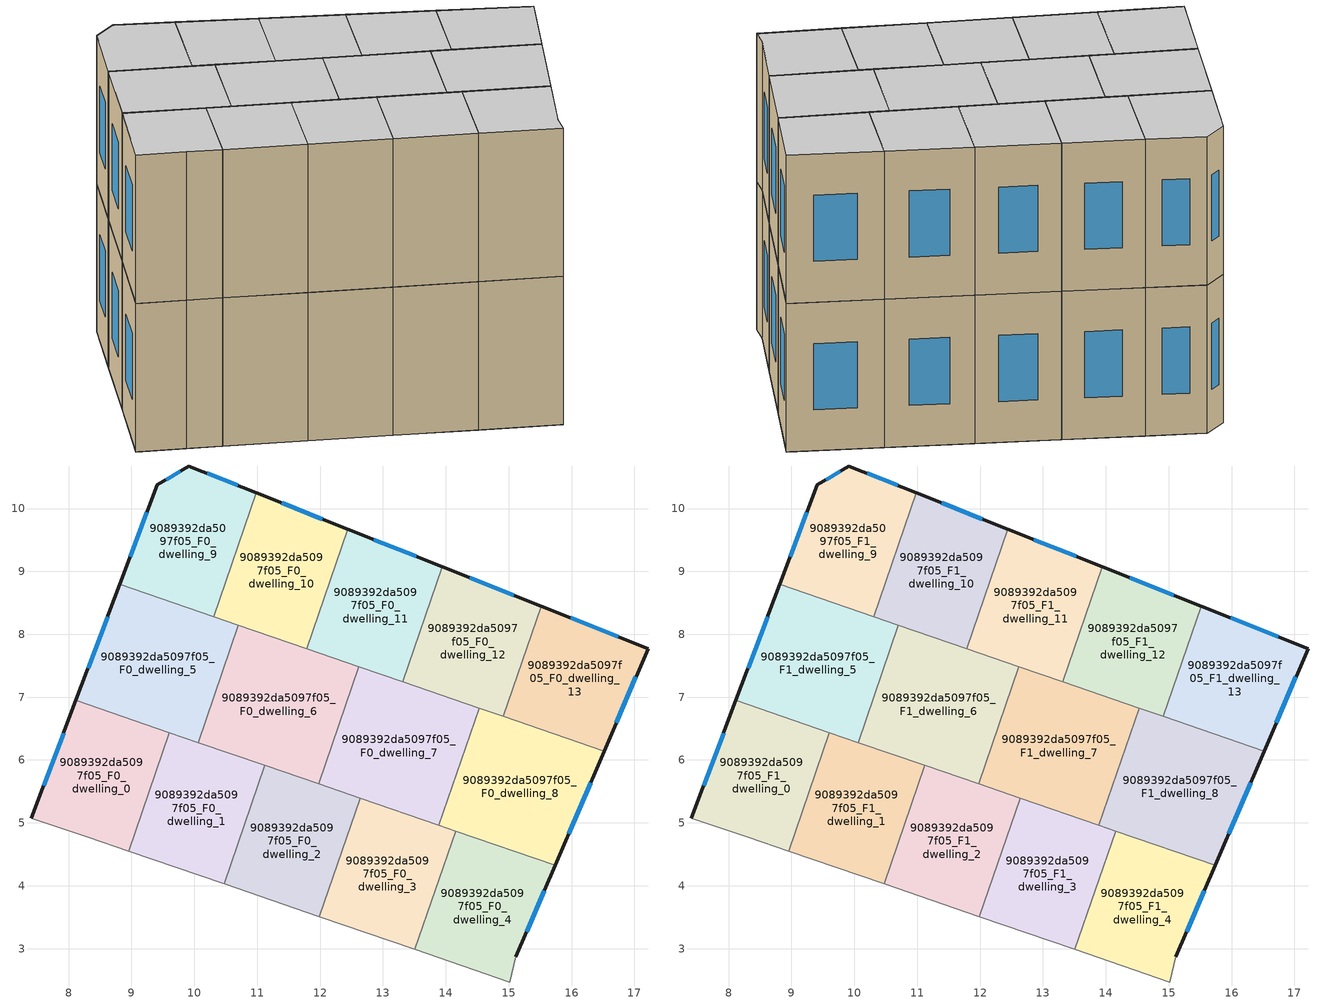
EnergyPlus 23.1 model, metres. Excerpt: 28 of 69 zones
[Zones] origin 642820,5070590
9089392da5097f05_F0_dwelling_0
 floor ground (EU_floor_Construction): 8.95,4.55 9.6,6.43 8.12,6.95 7.41,5.07 8.31,4.77 z0
 wall outside (EU_wall_Construction): 7.41,5.07 8.12,6.95 z0:3
 wall adiabatic (EU_wall_Construction): 8.95,4.55 8.31,4.77 7.41,5.07 z0:3
 wall to 9089392da5097f05_F0_dwelling_1 (EU_wall_Construction): 9.6,6.43 8.95,4.55 z0:3
 wall to 9089392da5097f05_F0_dwelling_5 (EU_wall_Construction): 8.12,6.95 9.6,6.43 z0:3
 window (EU_Window_Construction): 7.61,5.59 7.92,6.43 z0.83:2.17
9089392da5097f05_F0_dwelling_1
 floor ground (EU_floor_Construction): 10.47,4.03 11.12,5.91 9.6,6.43 8.95,4.55 z0
 wall to 9089392da5097f05_F0_dwelling_2 (EU_wall_Construction): 11.12,5.91 10.47,4.03 z0:3
 wall adiabatic (EU_wall_Construction): 10.47,4.03 8.95,4.55 z0:3
 wall to 9089392da5097f05_F0_dwelling_6 (EU_wall_Construction): 10.06,6.28 11.12,5.91 z0:3
 wall to 9089392da5097f05_F0_dwelling_5 (EU_wall_Construction): 9.6,6.44 10.06,6.28 z0:3
9089392da5097f05_F0_dwelling_10
 floor ground (EU_floor_Construction): 11.79,7.77 12.44,9.67 10.99,10.25 10.31,8.28 z0
 wall outside (EU_wall_Construction): 10.99,10.25 12.44,9.67 z0:3
 wall to 9089392da5097f05_F0_dwelling_9 (EU_wall_Construction): 10.31,8.28 10.99,10.25 z0:3
 wall to 9089392da5097f05_F0_dwelling_11 (EU_wall_Construction): 12.44,9.67 11.79,7.77 z0:3
 wall to 9089392da5097f05_F0_dwelling_6 (EU_wall_Construction): 11.79,7.77 10.7,8.14 z0:3
 wall to 9089392da5097f05_F0_dwelling_5 (EU_wall_Construction): 10.7,8.14 10.31,8.28 z0:3
 window (EU_Window_Construction): 11.39,10.09 12.04,9.83 z0.83:2.17
9089392da5097f05_F0_dwelling_11
 floor ground (EU_floor_Construction): 13.32,7.24 13.95,9.07 12.44,9.67 11.79,7.77 z0
 wall outside (EU_wall_Construction): 12.44,9.67 13.95,9.07 z0:3
 wall to 9089392da5097f05_F0_dwelling_12 (EU_wall_Construction): 13.95,9.07 13.32,7.24 z0:3
 wall to 9089392da5097f05_F0_dwelling_7 (EU_wall_Construction): 13.32,7.24 12.62,7.48 z0:3
 wall to 9089392da5097f05_F0_dwelling_6 (EU_wall_Construction): 12.62,7.48 11.78,7.77 z0:3
 window (EU_Window_Construction): 12.86,9.51 13.53,9.24 z0.83:2.17
9089392da5097f05_F0_dwelling_12
 floor ground (EU_floor_Construction): 14.91,6.69 15.52,8.45 13.95,9.07 13.32,7.24 z0
 wall outside (EU_wall_Construction): 13.95,9.07 15.52,8.45 z0:3
 wall to 9089392da5097f05_F0_dwelling_13 (EU_wall_Construction): 15.52,8.45 14.91,6.69 z0:3
 wall to 9089392da5097f05_F0_dwelling_8 (EU_wall_Construction): 14.91,6.69 14.53,6.82 z0:3
 wall to 9089392da5097f05_F0_dwelling_7 (EU_wall_Construction): 14.53,6.83 13.32,7.24 z0:3
 window (EU_Window_Construction): 14.38,8.9 15.08,8.62 z0.83:2.17
9089392da5097f05_F0_dwelling_13
 floor ground (EU_floor_Construction): 16.52,6.14 17.22,7.77 15.52,8.45 14.91,6.69 z0
 wall outside (EU_wall_Construction): 15.52,8.45 17.22,7.77 16.52,6.14 z0:3
 wall to 9089392da5097f05_F0_dwelling_8 (EU_wall_Construction): 16.52,6.14 14.91,6.69 z0:3
 window (EU_Window_Construction): 15.99,8.26 16.75,7.96 / 17.02,7.32 16.71,6.59 z0.83:2.17
9089392da5097f05_F0_dwelling_2
 floor ground (EU_floor_Construction): 11.99,3.51 12.64,5.39 11.12,5.91 10.47,4.03 z0
 wall to 9089392da5097f05_F0_dwelling_3 (EU_wall_Construction): 12.64,5.39 11.99,3.51 z0:3
 wall adiabatic (EU_wall_Construction): 11.99,3.51 10.47,4.03 z0:3
 wall to 9089392da5097f05_F0_dwelling_7 (EU_wall_Construction): 11.98,5.62 12.64,5.39 z0:3
 wall to 9089392da5097f05_F0_dwelling_6 (EU_wall_Construction): 11.12,5.91 11.98,5.62 z0:3
9089392da5097f05_F0_dwelling_3
 floor ground (EU_floor_Construction): 13.51,2.99 14.16,4.87 12.64,5.39 11.99,3.51 z0
 wall to 9089392da5097f05_F0_dwelling_4 (EU_wall_Construction): 14.16,4.87 13.51,2.99 z0:3
 wall adiabatic (EU_wall_Construction): 13.51,2.99 11.99,3.51 z0:3
 wall to 9089392da5097f05_F0_dwelling_8 (EU_wall_Construction): 13.89,4.96 14.16,4.87 z0:3
 wall to 9089392da5097f05_F0_dwelling_7 (EU_wall_Construction): 12.64,5.39 13.89,4.96 z0:3
9089392da5097f05_F0_dwelling_4
 floor ground (EU_floor_Construction): 15.01,2.47 15.11,2.87 15.74,4.32 14.16,4.87 13.51,2.99 z0
 wall outside (EU_wall_Construction): 15.74,4.32 15.11,2.87 z0:3
 wall adiabatic (EU_wall_Construction): 15.11,2.87 15.01,2.47 13.51,2.99 z0:3
 wall to 9089392da5097f05_F0_dwelling_8 (EU_wall_Construction): 14.16,4.87 15.74,4.32 z0:3
 window (EU_Window_Construction): 15.57,3.92 15.29,3.27 z0.83:2.17
9089392da5097f05_F0_dwelling_5
 floor ground (EU_floor_Construction): 10.06,6.28 10.7,8.14 8.81,8.79 8.12,6.95 z0
 wall outside (EU_wall_Construction): 8.12,6.95 8.81,8.79 z0:3
 wall to 9089392da5097f05_F0_dwelling_6 (EU_wall_Construction): 10.7,8.14 10.06,6.28 z0:3
 wall to 9089392da5097f05_F0_dwelling_9 (EU_wall_Construction): 8.81,8.79 10.31,8.28 z0:3
 window (EU_Window_Construction): 8.31,7.46 8.62,8.28 z0.83:2.17
9089392da5097f05_F0_dwelling_6
 floor ground (EU_floor_Construction): 11.98,5.62 12.62,7.48 10.7,8.14 10.06,6.28 z0
 wall to 9089392da5097f05_F0_dwelling_7 (EU_wall_Construction): 12.62,7.48 11.98,5.62 z0:3
9089392da5097f05_F0_dwelling_7
 floor ground (EU_floor_Construction): 13.89,4.96 14.53,6.83 12.62,7.48 11.98,5.62 z0
 wall to 9089392da5097f05_F0_dwelling_8 (EU_wall_Construction): 14.53,6.83 13.89,4.96 z0:3
9089392da5097f05_F0_dwelling_8
 floor ground (EU_floor_Construction): 15.74,4.32 16.52,6.14 14.53,6.83 13.89,4.96 z0
 wall outside (EU_wall_Construction): 16.52,6.14 15.74,4.32 z0:3
 window (EU_Window_Construction): 16.3,5.64 15.95,4.83 z0.83:2.17
9089392da5097f05_F0_dwelling_9
 floor ground (EU_floor_Construction): 10.31,8.28 10.99,10.25 9.91,10.68 9.41,10.38 8.81,8.79 z0
 wall outside (EU_wall_Construction): 8.81,8.79 9.41,10.38 9.91,10.68 10.99,10.25 z0:3
 window (EU_Window_Construction): 8.98,9.23 9.25,9.94 / 9.55,10.46 9.77,10.59 / 10.21,10.56 10.69,10.37 z0.83:2.17
9089392da5097f05_F1_dwelling_0
 floor to 9089392da5097f05_F0_dwelling_0 (EU_floor_Construction): 8.95,4.55 9.6,6.43 8.12,6.95 7.41,5.07 8.31,4.77 z3
 wall outside (EU_wall_Construction): 7.41,5.07 8.12,6.95 z3:6
 wall adiabatic (EU_wall_Construction): 8.95,4.55 8.31,4.77 7.41,5.07 z3:6
 wall to 9089392da5097f05_F1_dwelling_1 (EU_wall_Construction): 9.6,6.43 8.95,4.55 z3:6
 wall to 9089392da5097f05_F1_dwelling_5 (EU_wall_Construction): 8.12,6.95 9.6,6.43 z3:6
 window (EU_Window_Construction): 7.61,5.59 7.92,6.43 z3.83:5.17
 ceiling to 9089392da5097f05_F2_dwelling_0 (EU_floor_Construction): 9.6,6.43 8.95,4.55 8.31,4.77 7.41,5.07 8.12,6.95 z6
9089392da5097f05_F1_dwelling_1
 floor to 9089392da5097f05_F0_dwelling_1 (EU_floor_Construction): 10.47,4.03 11.12,5.91 9.6,6.43 8.95,4.55 z3
 wall to 9089392da5097f05_F1_dwelling_2 (EU_wall_Construction): 11.12,5.91 10.47,4.03 z3:6
 wall adiabatic (EU_wall_Construction): 10.47,4.03 8.95,4.55 z3:6
 wall to 9089392da5097f05_F1_dwelling_6 (EU_wall_Construction): 10.06,6.28 11.12,5.91 z3:6
 wall to 9089392da5097f05_F1_dwelling_5 (EU_wall_Construction): 9.6,6.44 10.06,6.28 z3:6
 ceiling to 9089392da5097f05_F2_dwelling_1 (EU_floor_Construction): 11.12,5.91 10.47,4.03 8.95,4.55 9.6,6.43 z6
9089392da5097f05_F1_dwelling_10
 floor to 9089392da5097f05_F0_dwelling_10 (EU_floor_Construction): 11.79,7.77 12.44,9.67 10.99,10.25 10.31,8.28 z3
 wall outside (EU_wall_Construction): 10.99,10.25 12.44,9.67 z3:6
 wall to 9089392da5097f05_F1_dwelling_9 (EU_wall_Construction): 10.31,8.28 10.99,10.25 z3:6
 wall to 9089392da5097f05_F1_dwelling_11 (EU_wall_Construction): 12.44,9.67 11.79,7.77 z3:6
 wall to 9089392da5097f05_F1_dwelling_6 (EU_wall_Construction): 11.79,7.77 10.7,8.14 z3:6
 wall to 9089392da5097f05_F1_dwelling_5 (EU_wall_Construction): 10.7,8.14 10.31,8.28 z3:6
 window (EU_Window_Construction): 11.39,10.09 12.04,9.83 z3.83:5.17
 ceiling to 9089392da5097f05_F2_dwelling_10 (EU_floor_Construction): 12.44,9.67 11.79,7.77 10.31,8.28 10.99,10.25 z6
9089392da5097f05_F1_dwelling_11
 floor to 9089392da5097f05_F0_dwelling_11 (EU_floor_Construction): 13.32,7.24 13.95,9.07 12.44,9.67 11.79,7.77 z3
 wall outside (EU_wall_Construction): 12.44,9.67 13.95,9.07 z3:6
 wall to 9089392da5097f05_F1_dwelling_12 (EU_wall_Construction): 13.95,9.07 13.32,7.24 z3:6
 wall to 9089392da5097f05_F1_dwelling_7 (EU_wall_Construction): 13.32,7.24 12.62,7.48 z3:6
 wall to 9089392da5097f05_F1_dwelling_6 (EU_wall_Construction): 12.62,7.48 11.78,7.77 z3:6
 window (EU_Window_Construction): 12.86,9.51 13.53,9.24 z3.83:5.17
 ceiling to 9089392da5097f05_F2_dwelling_11 (EU_floor_Construction): 13.95,9.07 13.32,7.24 11.79,7.77 12.44,9.67 z6
9089392da5097f05_F1_dwelling_12
 floor to 9089392da5097f05_F0_dwelling_12 (EU_floor_Construction): 14.91,6.69 15.52,8.45 13.95,9.07 13.32,7.24 z3
 wall outside (EU_wall_Construction): 13.95,9.07 15.52,8.45 z3:6
 wall to 9089392da5097f05_F1_dwelling_13 (EU_wall_Construction): 15.52,8.45 14.91,6.69 z3:6
 wall to 9089392da5097f05_F1_dwelling_8 (EU_wall_Construction): 14.91,6.69 14.53,6.82 z3:6
 wall to 9089392da5097f05_F1_dwelling_7 (EU_wall_Construction): 14.53,6.83 13.32,7.24 z3:6
 window (EU_Window_Construction): 14.38,8.9 15.08,8.62 z3.83:5.17
 ceiling to 9089392da5097f05_F2_dwelling_12 (EU_floor_Construction): 15.52,8.45 14.91,6.69 13.32,7.24 13.95,9.07 z6
9089392da5097f05_F1_dwelling_13
 floor to 9089392da5097f05_F0_dwelling_13 (EU_floor_Construction): 16.52,6.14 17.22,7.77 15.52,8.45 14.91,6.69 z3
 wall outside (EU_wall_Construction): 15.52,8.45 17.22,7.77 16.52,6.14 z3:6
 wall to 9089392da5097f05_F1_dwelling_8 (EU_wall_Construction): 16.52,6.14 14.91,6.69 z3:6
 window (EU_Window_Construction): 15.99,8.26 16.75,7.96 / 17.02,7.32 16.71,6.59 z3.83:5.17
 ceiling to 9089392da5097f05_F2_dwelling_13 (EU_floor_Construction): 17.22,7.77 16.52,6.14 14.91,6.69 15.52,8.45 z6
9089392da5097f05_F1_dwelling_2
 floor to 9089392da5097f05_F0_dwelling_2 (EU_floor_Construction): 11.99,3.51 12.64,5.39 11.12,5.91 10.47,4.03 z3
 wall to 9089392da5097f05_F1_dwelling_3 (EU_wall_Construction): 12.64,5.39 11.99,3.51 z3:6
 wall adiabatic (EU_wall_Construction): 11.99,3.51 10.47,4.03 z3:6
 wall to 9089392da5097f05_F1_dwelling_7 (EU_wall_Construction): 11.98,5.62 12.64,5.39 z3:6
 wall to 9089392da5097f05_F1_dwelling_6 (EU_wall_Construction): 11.12,5.91 11.98,5.62 z3:6
 ceiling to 9089392da5097f05_F2_dwelling_2 (EU_floor_Construction): 12.64,5.39 11.99,3.51 10.47,4.03 11.12,5.91 z6
9089392da5097f05_F1_dwelling_3
 floor to 9089392da5097f05_F0_dwelling_3 (EU_floor_Construction): 13.51,2.99 14.16,4.87 12.64,5.39 11.99,3.51 z3
 wall to 9089392da5097f05_F1_dwelling_4 (EU_wall_Construction): 14.16,4.87 13.51,2.99 z3:6
 wall adiabatic (EU_wall_Construction): 13.51,2.99 11.99,3.51 z3:6
 wall to 9089392da5097f05_F1_dwelling_8 (EU_wall_Construction): 13.89,4.96 14.16,4.87 z3:6
 wall to 9089392da5097f05_F1_dwelling_7 (EU_wall_Construction): 12.64,5.39 13.89,4.96 z3:6
 ceiling to 9089392da5097f05_F2_dwelling_3 (EU_floor_Construction): 14.16,4.87 13.51,2.99 11.99,3.51 12.64,5.39 z6
9089392da5097f05_F1_dwelling_4
 floor to 9089392da5097f05_F0_dwelling_4 (EU_floor_Construction): 15.01,2.47 15.11,2.87 15.74,4.32 14.16,4.87 13.51,2.99 z3
 wall outside (EU_wall_Construction): 15.74,4.32 15.11,2.87 z3:6
 wall adiabatic (EU_wall_Construction): 15.11,2.87 15.01,2.47 13.51,2.99 z3:6
 wall to 9089392da5097f05_F1_dwelling_8 (EU_wall_Construction): 14.16,4.87 15.74,4.32 z3:6
 window (EU_Window_Construction): 15.57,3.92 15.29,3.27 z3.83:5.17
 ceiling to 9089392da5097f05_F2_dwelling_4 (EU_floor_Construction): 15.74,4.32 15.11,2.87 15.01,2.47 13.51,2.99 14.16,4.87 z6
9089392da5097f05_F1_dwelling_5
 floor to 9089392da5097f05_F0_dwelling_5 (EU_floor_Construction): 10.06,6.28 10.7,8.14 8.81,8.79 8.12,6.95 z3
 wall outside (EU_wall_Construction): 8.12,6.95 8.81,8.79 z3:6
 wall to 9089392da5097f05_F1_dwelling_6 (EU_wall_Construction): 10.7,8.14 10.06,6.28 z3:6
 wall to 9089392da5097f05_F1_dwelling_9 (EU_wall_Construction): 8.81,8.79 10.31,8.28 z3:6
 window (EU_Window_Construction): 8.31,7.46 8.62,8.28 z3.83:5.17
 ceiling to 9089392da5097f05_F2_dwelling_5 (EU_floor_Construction): 10.7,8.14 10.06,6.28 8.12,6.95 8.81,8.79 z6
9089392da5097f05_F1_dwelling_6
 floor to 9089392da5097f05_F0_dwelling_6 (EU_floor_Construction): 11.98,5.62 12.62,7.48 10.7,8.14 10.06,6.28 z3
 wall to 9089392da5097f05_F1_dwelling_7 (EU_wall_Construction): 12.62,7.48 11.98,5.62 z3:6
 ceiling to 9089392da5097f05_F2_dwelling_6 (EU_floor_Construction): 12.62,7.48 11.98,5.62 10.06,6.28 10.7,8.14 z6
9089392da5097f05_F1_dwelling_7
 floor to 9089392da5097f05_F0_dwelling_7 (EU_floor_Construction): 13.89,4.96 14.53,6.83 12.62,7.48 11.98,5.62 z3
 wall to 9089392da5097f05_F1_dwelling_8 (EU_wall_Construction): 14.53,6.83 13.89,4.96 z3:6
 ceiling to 9089392da5097f05_F2_dwelling_7 (EU_floor_Construction): 14.53,6.83 13.89,4.96 11.98,5.62 12.62,7.48 z6
9089392da5097f05_F1_dwelling_8
 floor to 9089392da5097f05_F0_dwelling_8 (EU_floor_Construction): 15.74,4.32 16.52,6.14 14.53,6.83 13.89,4.96 z3
 wall outside (EU_wall_Construction): 16.52,6.14 15.74,4.32 z3:6
 window (EU_Window_Construction): 16.3,5.64 15.95,4.83 z3.83:5.17
 ceiling to 9089392da5097f05_F2_dwelling_8 (EU_floor_Construction): 16.52,6.14 15.74,4.32 13.89,4.96 14.53,6.83 z6
9089392da5097f05_F1_dwelling_9
 floor to 9089392da5097f05_F0_dwelling_9 (EU_floor_Construction): 10.31,8.28 10.99,10.25 9.91,10.68 9.41,10.38 8.81,8.79 z3
 wall outside (EU_wall_Construction): 8.81,8.79 9.41,10.38 9.91,10.68 10.99,10.25 z3:6
 window (EU_Window_Construction): 8.98,9.23 9.25,9.94 / 9.55,10.46 9.77,10.59 / 10.21,10.56 10.69,10.37 z3.83:5.17
 ceiling to 9089392da5097f05_F2_dwelling_9 (EU_floor_Construction): 10.99,10.25 10.31,8.28 8.81,8.79 9.41,10.38 9.91,10.68 z6
[Building]
EU S2 Campaign: North Axis=0; Terrain=City; Solar Distribution=FullExterior
[Site:Location]
Lyon-Bron: Latitude=45.75; Longitude=5; Time Zone=1; Elevation=198
[SizingPeriod:WeatherFileDays]
AnnualSizingPeriod: Begin Month=1; Begin Day of Month=1; End Month=12; End Day of Month=31; Day of Week for Start Day=Monday; Use Weather File Daylight Saving Period=No; Use Weather File Rain and Snow Indicators=No
[MATERIAL]
EU_InternalMass_Material: Roughness=MediumRough; Thickness=0.1; Conductivity=1; Density=1800; Specific Heat=900; Thermal Absorptance=0.9; Solar Absorptance=0.7; Visible Absorptance=0.7
[MATERIAL:NOMASS] Roughness=MediumRough; Thermal Absorptance=0.9; Solar Absorptance=0.7; Visible Absorptance=0.7
Name | Thermal Resistance
EU_wall_NoMass | 1.97775
EU_floor_NoMass | 1.84812
[WINDOWMATERIAL:SIMPLEGLAZINGSYSTEM]
EU_Window_SimpleGlazing: UFactor=3.27502; Solar Heat Gain Coefficient=0.76; Visible Transmittance=0.76
[CONSTRUCTION]
EU_wall_Construction: EU_wall_NoMass
EU_floor_Construction: EU_floor_NoMass
EU_InternalMass_Construction: EU_InternalMass_Material
EU_Window_Construction: EU_Window_SimpleGlazing
[ZONE] Type=1; Multiplier=1; Ceiling Height=autocalculate; Floor Area=autocalculate; Part of Total Floor Area=Yes
Name | Volume
9089392da5097f05_F0_dwelling_0; 9089392da5097f05_F1_dwelling_0 | 9.59253
9089392da5097f05_F0_dwelling_1; 9089392da5097f05_F1_dwelling_1 | 9.58374
9089392da5097f05_F0_dwelling_10; 9089392da5097f05_F1_dwelling_10 | 9.5896
9089392da5097f05_F0_dwelling_11; 9089392da5097f05_F1_dwelling_11; 9089392da5097f05_F0_dwelling_4; 9089392da5097f05_F1_dwelling_4 | 9.58447
9089392da5097f05_F0_dwelling_12; 9089392da5097f05_F1_dwelling_12; 9089392da5097f05_F0_dwelling_13; 9089392da5097f05_F1_dwelling_13; 9089392da5097f05_F0_dwelling_2; 9089392da5097f05_F1_dwelling_2 | 9.59033
9089392da5097f05_F0_dwelling_3; 9089392da5097f05_F1_dwelling_3 | 9.59473
9089392da5097f05_F0_dwelling_5; 9089392da5097f05_F1_dwelling_5 | 11.9883
9089392da5097f05_F0_dwelling_6; 9089392da5097f05_F1_dwelling_6 | 11.9927
9089392da5097f05_F0_dwelling_7; 9089392da5097f05_F1_dwelling_7 | 11.9832
9089392da5097f05_F0_dwelling_8; 9089392da5097f05_F1_dwelling_8 | 11.9912
9089392da5097f05_F0_dwelling_9; 9089392da5097f05_F1_dwelling_9 | 9.59326
[INTERNALMASS] Construction=EU_InternalMass_Construction
Name | Zone or ZoneList | Surface Area
9089392da5097f05_F0_dwelling_0_EU_InternalMass | 9089392da5097f05_F0_dwelling_0 | 3.19729
9089392da5097f05_F0_dwelling_1_EU_InternalMass | 9089392da5097f05_F0_dwelling_1 | 3.19452
9089392da5097f05_F0_dwelling_2_EU_InternalMass | 9089392da5097f05_F0_dwelling_2 | 3.19665
9089392da5097f05_F0_dwelling_3_EU_InternalMass | 9089392da5097f05_F0_dwelling_3 | 3.1981
9089392da5097f05_F0_dwelling_4_EU_InternalMass | 9089392da5097f05_F0_dwelling_4 | 3.19497
9089392da5097f05_F0_dwelling_5_EU_InternalMass | 9089392da5097f05_F0_dwelling_5 | 3.99637
9089392da5097f05_F0_dwelling_6_EU_InternalMass | 9089392da5097f05_F0_dwelling_6 | 3.9977
9089392da5097f05_F0_dwelling_7_EU_InternalMass | 9089392da5097f05_F0_dwelling_7 | 3.99455
9089392da5097f05_F0_dwelling_8_EU_InternalMass | 9089392da5097f05_F0_dwelling_8 | 3.99722
9089392da5097f05_F0_dwelling_9_EU_InternalMass | 9089392da5097f05_F0_dwelling_9 | 3.19748
9089392da5097f05_F0_dwelling_10_EU_InternalMass | 9089392da5097f05_F0_dwelling_10 | 3.19681
9089392da5097f05_F0_dwelling_11_EU_InternalMass | 9089392da5097f05_F0_dwelling_11 | 3.19459
9089392da5097f05_F0_dwelling_12_EU_InternalMass | 9089392da5097f05_F0_dwelling_12 | 3.19675
9089392da5097f05_F0_dwelling_13_EU_InternalMass | 9089392da5097f05_F0_dwelling_13 | 3.19659
9089392da5097f05_F1_dwelling_0_EU_InternalMass | 9089392da5097f05_F1_dwelling_0 | 3.19729
9089392da5097f05_F1_dwelling_1_EU_InternalMass | 9089392da5097f05_F1_dwelling_1 | 3.19452
9089392da5097f05_F1_dwelling_2_EU_InternalMass | 9089392da5097f05_F1_dwelling_2 | 3.19665
9089392da5097f05_F1_dwelling_3_EU_InternalMass | 9089392da5097f05_F1_dwelling_3 | 3.1981
9089392da5097f05_F1_dwelling_4_EU_InternalMass | 9089392da5097f05_F1_dwelling_4 | 3.19497
9089392da5097f05_F1_dwelling_5_EU_InternalMass | 9089392da5097f05_F1_dwelling_5 | 3.99637
9089392da5097f05_F1_dwelling_6_EU_InternalMass | 9089392da5097f05_F1_dwelling_6 | 3.9977
9089392da5097f05_F1_dwelling_7_EU_InternalMass | 9089392da5097f05_F1_dwelling_7 | 3.99455
9089392da5097f05_F1_dwelling_8_EU_InternalMass | 9089392da5097f05_F1_dwelling_8 | 3.99722
9089392da5097f05_F1_dwelling_9_EU_InternalMass | 9089392da5097f05_F1_dwelling_9 | 3.19748
9089392da5097f05_F1_dwelling_10_EU_InternalMass | 9089392da5097f05_F1_dwelling_10 | 3.19681
9089392da5097f05_F1_dwelling_11_EU_InternalMass | 9089392da5097f05_F1_dwelling_11 | 3.19459
9089392da5097f05_F1_dwelling_12_EU_InternalMass | 9089392da5097f05_F1_dwelling_12 | 3.19675
9089392da5097f05_F1_dwelling_13_EU_InternalMass | 9089392da5097f05_F1_dwelling_13 | 3.19659
[OTHEREQUIPMENT] Fuel Type=Electricity; Design Level Calculation Method=Watts/Area; Power per Zone Floor Area=1; Fraction Latent=0; Fraction Radiant=0; Fraction Lost=0; Carbon Dioxide Generation Rate=0; EndUse Subcategory=EU_Step8_InternalGains
Name | Zone or ZoneList or Space or SpaceList | Schedule
EU_Step8_InternalGain_9089392da5097f05_F0_dwelling_0_f000 | 9089392da5097f05_F0_dwelling_0 | EU_Step8_GainSchedule_9089392da5097f05_F0_dwelling_0_f000
EU_Step8_InternalGain_9089392da5097f05_F0_dwelling_1_f000 | 9089392da5097f05_F0_dwelling_1 | EU_Step8_GainSchedule_9089392da5097f05_F0_dwelling_1_f000
EU_Step8_InternalGain_9089392da5097f05_F0_dwelling_2_f000 | 9089392da5097f05_F0_dwelling_2 | EU_Step8_GainSchedule_9089392da5097f05_F0_dwelling_2_f000
EU_Step8_InternalGain_9089392da5097f05_F0_dwelling_3_f000 | 9089392da5097f05_F0_dwelling_3 | EU_Step8_GainSchedule_9089392da5097f05_F0_dwelling_3_f000
EU_Step8_InternalGain_9089392da5097f05_F0_dwelling_4_f000 | 9089392da5097f05_F0_dwelling_4 | EU_Step8_GainSchedule_9089392da5097f05_F0_dwelling_4_f000
EU_Step8_InternalGain_9089392da5097f05_F0_dwelling_5_f000 | 9089392da5097f05_F0_dwelling_5 | EU_Step8_GainSchedule_9089392da5097f05_F0_dwelling_5_f000
EU_Step8_InternalGain_9089392da5097f05_F0_dwelling_6_f000 | 9089392da5097f05_F0_dwelling_6 | EU_Step8_GainSchedule_9089392da5097f05_F0_dwelling_6_f000
EU_Step8_InternalGain_9089392da5097f05_F0_dwelling_7_f000 | 9089392da5097f05_F0_dwelling_7 | EU_Step8_GainSchedule_9089392da5097f05_F0_dwelling_7_f000
EU_Step8_InternalGain_9089392da5097f05_F0_dwelling_8_f000 | 9089392da5097f05_F0_dwelling_8 | EU_Step8_GainSchedule_9089392da5097f05_F0_dwelling_8_f000
EU_Step8_InternalGain_9089392da5097f05_F0_dwelling_9_f000 | 9089392da5097f05_F0_dwelling_9 | EU_Step8_GainSchedule_9089392da5097f05_F0_dwelling_9_f000
EU_Step8_InternalGain_9089392da5097f05_F0_dwelling_10_f000 | 9089392da5097f05_F0_dwelling_10 | EU_Step8_GainSchedule_9089392da5097f05_F0_dwelling_10_f000
EU_Step8_InternalGain_9089392da5097f05_F0_dwelling_11_f000 | 9089392da5097f05_F0_dwelling_11 | EU_Step8_GainSchedule_9089392da5097f05_F0_dwelling_11_f000
EU_Step8_InternalGain_9089392da5097f05_F0_dwelling_12_f000 | 9089392da5097f05_F0_dwelling_12 | EU_Step8_GainSchedule_9089392da5097f05_F0_dwelling_12_f000
EU_Step8_InternalGain_9089392da5097f05_F0_dwelling_13_f000 | 9089392da5097f05_F0_dwelling_13 | EU_Step8_GainSchedule_9089392da5097f05_F0_dwelling_13_f000
EU_Step8_InternalGain_9089392da5097f05_F1_dwelling_0_f000 | 9089392da5097f05_F1_dwelling_0 | EU_Step8_GainSchedule_9089392da5097f05_F1_dwelling_0_f000
EU_Step8_InternalGain_9089392da5097f05_F1_dwelling_1_f000 | 9089392da5097f05_F1_dwelling_1 | EU_Step8_GainSchedule_9089392da5097f05_F1_dwelling_1_f000
EU_Step8_InternalGain_9089392da5097f05_F1_dwelling_2_f000 | 9089392da5097f05_F1_dwelling_2 | EU_Step8_GainSchedule_9089392da5097f05_F1_dwelling_2_f000
EU_Step8_InternalGain_9089392da5097f05_F1_dwelling_3_f000 | 9089392da5097f05_F1_dwelling_3 | EU_Step8_GainSchedule_9089392da5097f05_F1_dwelling_3_f000
EU_Step8_InternalGain_9089392da5097f05_F1_dwelling_4_f000 | 9089392da5097f05_F1_dwelling_4 | EU_Step8_GainSchedule_9089392da5097f05_F1_dwelling_4_f000
EU_Step8_InternalGain_9089392da5097f05_F1_dwelling_5_f000 | 9089392da5097f05_F1_dwelling_5 | EU_Step8_GainSchedule_9089392da5097f05_F1_dwelling_5_f000
EU_Step8_InternalGain_9089392da5097f05_F1_dwelling_6_f000 | 9089392da5097f05_F1_dwelling_6 | EU_Step8_GainSchedule_9089392da5097f05_F1_dwelling_6_f000
EU_Step8_InternalGain_9089392da5097f05_F1_dwelling_7_f000 | 9089392da5097f05_F1_dwelling_7 | EU_Step8_GainSchedule_9089392da5097f05_F1_dwelling_7_f000
EU_Step8_InternalGain_9089392da5097f05_F1_dwelling_8_f000 | 9089392da5097f05_F1_dwelling_8 | EU_Step8_GainSchedule_9089392da5097f05_F1_dwelling_8_f000
EU_Step8_InternalGain_9089392da5097f05_F1_dwelling_9_f000 | 9089392da5097f05_F1_dwelling_9 | EU_Step8_GainSchedule_9089392da5097f05_F1_dwelling_9_f000
EU_Step8_InternalGain_9089392da5097f05_F1_dwelling_10_f000 | 9089392da5097f05_F1_dwelling_10 | EU_Step8_GainSchedule_9089392da5097f05_F1_dwelling_10_f000
EU_Step8_InternalGain_9089392da5097f05_F1_dwelling_11_f000 | 9089392da5097f05_F1_dwelling_11 | EU_Step8_GainSchedule_9089392da5097f05_F1_dwelling_11_f000
EU_Step8_InternalGain_9089392da5097f05_F1_dwelling_12_f000 | 9089392da5097f05_F1_dwelling_12 | EU_Step8_GainSchedule_9089392da5097f05_F1_dwelling_12_f000
EU_Step8_InternalGain_9089392da5097f05_F1_dwelling_13_f000 | 9089392da5097f05_F1_dwelling_13 | EU_Step8_GainSchedule_9089392da5097f05_F1_dwelling_13_f000
[ZONEVENTILATION:DESIGNFLOWRATE] Schedule=EU_AlwaysOn; Design Flow Rate Calculation Method=AirChanges/Hour; Air Changes per Hour=0.759424; Ventilation Type=Natural; Fan Pressure Rise=0; Fan Total Efficiency=1; Constant Term Coefficient=1; Temperature Term Coefficient=0; Velocity Term Coefficient=0; Velocity Squared Term Coefficient=0; Minimum Indoor Temperature=-100; Maximum Indoor Temperature=100; Delta Temperature=-100; Minimum Outdoor Temperature=-100; Maximum Outdoor Temperature=100; Maximum Wind Speed=40
Name | Zone or ZoneList or Space or SpaceList
EU_ConstantAir_9089392da5097f05_F0_dwelling_0 | 9089392da5097f05_F0_dwelling_0
EU_ConstantAir_9089392da5097f05_F0_dwelling_1 | 9089392da5097f05_F0_dwelling_1
EU_ConstantAir_9089392da5097f05_F0_dwelling_2 | 9089392da5097f05_F0_dwelling_2
EU_ConstantAir_9089392da5097f05_F0_dwelling_3 | 9089392da5097f05_F0_dwelling_3
EU_ConstantAir_9089392da5097f05_F0_dwelling_4 | 9089392da5097f05_F0_dwelling_4
EU_ConstantAir_9089392da5097f05_F0_dwelling_5 | 9089392da5097f05_F0_dwelling_5
EU_ConstantAir_9089392da5097f05_F0_dwelling_6 | 9089392da5097f05_F0_dwelling_6
EU_ConstantAir_9089392da5097f05_F0_dwelling_7 | 9089392da5097f05_F0_dwelling_7
EU_ConstantAir_9089392da5097f05_F0_dwelling_8 | 9089392da5097f05_F0_dwelling_8
EU_ConstantAir_9089392da5097f05_F0_dwelling_9 | 9089392da5097f05_F0_dwelling_9
EU_ConstantAir_9089392da5097f05_F0_dwelling_10 | 9089392da5097f05_F0_dwelling_10
EU_ConstantAir_9089392da5097f05_F0_dwelling_11 | 9089392da5097f05_F0_dwelling_11
EU_ConstantAir_9089392da5097f05_F0_dwelling_12 | 9089392da5097f05_F0_dwelling_12
EU_ConstantAir_9089392da5097f05_F0_dwelling_13 | 9089392da5097f05_F0_dwelling_13
EU_ConstantAir_9089392da5097f05_F1_dwelling_0 | 9089392da5097f05_F1_dwelling_0
EU_ConstantAir_9089392da5097f05_F1_dwelling_1 | 9089392da5097f05_F1_dwelling_1
EU_ConstantAir_9089392da5097f05_F1_dwelling_2 | 9089392da5097f05_F1_dwelling_2
EU_ConstantAir_9089392da5097f05_F1_dwelling_3 | 9089392da5097f05_F1_dwelling_3
EU_ConstantAir_9089392da5097f05_F1_dwelling_4 | 9089392da5097f05_F1_dwelling_4
EU_ConstantAir_9089392da5097f05_F1_dwelling_5 | 9089392da5097f05_F1_dwelling_5
EU_ConstantAir_9089392da5097f05_F1_dwelling_6 | 9089392da5097f05_F1_dwelling_6
EU_ConstantAir_9089392da5097f05_F1_dwelling_7 | 9089392da5097f05_F1_dwelling_7
EU_ConstantAir_9089392da5097f05_F1_dwelling_8 | 9089392da5097f05_F1_dwelling_8
EU_ConstantAir_9089392da5097f05_F1_dwelling_9 | 9089392da5097f05_F1_dwelling_9
EU_ConstantAir_9089392da5097f05_F1_dwelling_10 | 9089392da5097f05_F1_dwelling_10
EU_ConstantAir_9089392da5097f05_F1_dwelling_11 | 9089392da5097f05_F1_dwelling_11
EU_ConstantAir_9089392da5097f05_F1_dwelling_12 | 9089392da5097f05_F1_dwelling_12
EU_ConstantAir_9089392da5097f05_F1_dwelling_13 | 9089392da5097f05_F1_dwelling_13
[HVACTEMPLATE:THERMOSTAT] Constant Heating Setpoint=20; Constant Cooling Setpoint=50
EU_HeatOnly_9089392da5097f05_F0_dwelling_0; EU_HeatOnly_9089392da5097f05_F0_dwelling_1; EU_HeatOnly_9089392da5097f05_F0_dwelling_2; EU_HeatOnly_9089392da5097f05_F0_dwelling_3; EU_HeatOnly_9089392da5097f05_F0_dwelling_4; EU_HeatOnly_9089392da5097f05_F0_dwelling_5; EU_HeatOnly_9089392da5097f05_F0_dwelling_6; EU_HeatOnly_9089392da5097f05_F0_dwelling_7; EU_HeatOnly_9089392da5097f05_F0_dwelling_8; EU_HeatOnly_9089392da5097f05_F0_dwelling_9; EU_HeatOnly_9089392da5097f05_F0_dwelling_10; EU_HeatOnly_9089392da5097f05_F0_dwelling_11; EU_HeatOnly_9089392da5097f05_F0_dwelling_12; EU_HeatOnly_9089392da5097f05_F0_dwelling_13; EU_HeatOnly_9089392da5097f05_F1_dwelling_0; EU_HeatOnly_9089392da5097f05_F1_dwelling_1; EU_HeatOnly_9089392da5097f05_F1_dwelling_2; EU_HeatOnly_9089392da5097f05_F1_dwelling_3; EU_HeatOnly_9089392da5097f05_F1_dwelling_4; EU_HeatOnly_9089392da5097f05_F1_dwelling_5; EU_HeatOnly_9089392da5097f05_F1_dwelling_6; EU_HeatOnly_9089392da5097f05_F1_dwelling_7; EU_HeatOnly_9089392da5097f05_F1_dwelling_8; EU_HeatOnly_9089392da5097f05_F1_dwelling_9; EU_HeatOnly_9089392da5097f05_F1_dwelling_10; EU_HeatOnly_9089392da5097f05_F1_dwelling_11; EU_HeatOnly_9089392da5097f05_F1_dwelling_12; EU_HeatOnly_9089392da5097f05_F1_dwelling_13; EU_HeatOnly_9089392da5097f05_F2_dwelling_0; EU_HeatOnly_9089392da5097f05_F2_dwelling_1; EU_HeatOnly_9089392da5097f05_F2_dwelling_2; EU_HeatOnly_9089392da5097f05_F2_dwelling_3; EU_HeatOnly_9089392da5097f05_F2_dwelling_4; EU_HeatOnly_9089392da5097f05_F2_dwelling_5; EU_HeatOnly_9089392da5097f05_F2_dwelling_6; EU_HeatOnly_9089392da5097f05_F2_dwelling_7; EU_HeatOnly_9089392da5097f05_F2_dwelling_8; EU_HeatOnly_9089392da5097f05_F2_dwelling_9; EU_HeatOnly_9089392da5097f05_F2_dwelling_10; EU_HeatOnly_9089392da5097f05_F2_dwelling_11; EU_HeatOnly_9089392da5097f05_F2_dwelling_12; EU_HeatOnly_9089392da5097f05_F2_dwelling_13; EU_HeatOnly_9089392da5097f05_F3_dwelling_0; EU_HeatOnly_9089392da5097f05_F3_dwelling_1; EU_HeatOnly_9089392da5097f05_F3_dwelling_2; EU_HeatOnly_9089392da5097f05_F3_dwelling_3; EU_HeatOnly_9089392da5097f05_F3_dwelling_4; EU_HeatOnly_9089392da5097f05_F3_dwelling_5; EU_HeatOnly_9089392da5097f05_F3_dwelling_6; EU_HeatOnly_9089392da5097f05_F3_dwelling_7; EU_HeatOnly_9089392da5097f05_F3_dwelling_8; EU_HeatOnly_9089392da5097f05_F3_dwelling_9; EU_HeatOnly_9089392da5097f05_F3_dwelling_10; EU_HeatOnly_9089392da5097f05_F3_dwelling_11; EU_HeatOnly_9089392da5097f05_F3_dwelling_12; EU_HeatOnly_9089392da5097f05_F3_dwelling_13; EU_HeatOnly_9089392da5097f05_F4_dwelling_0; EU_HeatOnly_9089392da5097f05_F4_dwelling_1; EU_HeatOnly_9089392da5097f05_F4_dwelling_2; EU_HeatOnly_9089392da5097f05_F4_dwelling_3; EU_HeatOnly_9089392da5097f05_F4_dwelling_4; EU_HeatOnly_9089392da5097f05_F4_dwelling_5; EU_HeatOnly_9089392da5097f05_F4_dwelling_6; EU_HeatOnly_9089392da5097f05_F4_dwelling_7; EU_HeatOnly_9089392da5097f05_F4_dwelling_8; EU_HeatOnly_9089392da5097f05_F4_dwelling_9; EU_HeatOnly_9089392da5097f05_F4_dwelling_10; EU_HeatOnly_9089392da5097f05_F4_dwelling_11; EU_HeatOnly_9089392da5097f05_F4_dwelling_12
[HVACTEMPLATE:ZONE:IDEALLOADSAIRSYSTEM] System Availability Schedule=EU_AlwaysOn; Maximum Heating Supply Air Temperature=50; Minimum Cooling Supply Air Temperature=13; Maximum Heating Supply Air Humidity Ratio=0.0156; Minimum Cooling Supply Air Humidity Ratio=0.0077; Heating Limit=NoLimit; Cooling Limit=NoLimit; Heating Availability Schedule=EU_AlwaysOn; Cooling Availability Schedule=EU_CoolingOff; Dehumidification Control Type=ConstantSensibleHeatRatio; Cooling Sensible Heat Ratio=0.7; Dehumidification Setpoint=60; Humidification Control Type=None; Humidification Setpoint=30; Outdoor Air Method=None; Outdoor Air Flow Rate per Person=0.00944; Outdoor Air Flow Rate per Zone Floor Area=0; Outdoor Air Flow Rate per Zone=0; Demand Controlled Ventilation Type=None; Outdoor Air Economizer Type=NoEconomizer; Heat Recovery Type=None; Sensible Heat Recovery Effectiveness=0.7; Latent Heat Recovery Effectiveness=0.65
Name | Template Thermostat
9089392da5097f05_F0_dwelling_0 | EU_HeatOnly_9089392da5097f05_F0_dwelling_0
9089392da5097f05_F0_dwelling_1 | EU_HeatOnly_9089392da5097f05_F0_dwelling_1
9089392da5097f05_F0_dwelling_2 | EU_HeatOnly_9089392da5097f05_F0_dwelling_2
9089392da5097f05_F0_dwelling_3 | EU_HeatOnly_9089392da5097f05_F0_dwelling_3
9089392da5097f05_F0_dwelling_4 | EU_HeatOnly_9089392da5097f05_F0_dwelling_4
9089392da5097f05_F0_dwelling_5 | EU_HeatOnly_9089392da5097f05_F0_dwelling_5
9089392da5097f05_F0_dwelling_6 | EU_HeatOnly_9089392da5097f05_F0_dwelling_6
9089392da5097f05_F0_dwelling_7 | EU_HeatOnly_9089392da5097f05_F0_dwelling_7
9089392da5097f05_F0_dwelling_8 | EU_HeatOnly_9089392da5097f05_F0_dwelling_8
9089392da5097f05_F0_dwelling_9 | EU_HeatOnly_9089392da5097f05_F0_dwelling_9
9089392da5097f05_F0_dwelling_10 | EU_HeatOnly_9089392da5097f05_F0_dwelling_10
9089392da5097f05_F0_dwelling_11 | EU_HeatOnly_9089392da5097f05_F0_dwelling_11
9089392da5097f05_F0_dwelling_12 | EU_HeatOnly_9089392da5097f05_F0_dwelling_12
9089392da5097f05_F0_dwelling_13 | EU_HeatOnly_9089392da5097f05_F0_dwelling_13
9089392da5097f05_F1_dwelling_0 | EU_HeatOnly_9089392da5097f05_F1_dwelling_0
9089392da5097f05_F1_dwelling_1 | EU_HeatOnly_9089392da5097f05_F1_dwelling_1
9089392da5097f05_F1_dwelling_2 | EU_HeatOnly_9089392da5097f05_F1_dwelling_2
9089392da5097f05_F1_dwelling_3 | EU_HeatOnly_9089392da5097f05_F1_dwelling_3
9089392da5097f05_F1_dwelling_4 | EU_HeatOnly_9089392da5097f05_F1_dwelling_4
9089392da5097f05_F1_dwelling_5 | EU_HeatOnly_9089392da5097f05_F1_dwelling_5
9089392da5097f05_F1_dwelling_6 | EU_HeatOnly_9089392da5097f05_F1_dwelling_6
9089392da5097f05_F1_dwelling_7 | EU_HeatOnly_9089392da5097f05_F1_dwelling_7
9089392da5097f05_F1_dwelling_8 | EU_HeatOnly_9089392da5097f05_F1_dwelling_8
9089392da5097f05_F1_dwelling_9 | EU_HeatOnly_9089392da5097f05_F1_dwelling_9
9089392da5097f05_F1_dwelling_10 | EU_HeatOnly_9089392da5097f05_F1_dwelling_10
9089392da5097f05_F1_dwelling_11 | EU_HeatOnly_9089392da5097f05_F1_dwelling_11
9089392da5097f05_F1_dwelling_12 | EU_HeatOnly_9089392da5097f05_F1_dwelling_12
9089392da5097f05_F1_dwelling_13 | EU_HeatOnly_9089392da5097f05_F1_dwelling_13
[SIZING:ZONE] Zone Cooling Design Supply Air Temperature Input Method=SupplyAirTemperature; Zone Cooling Design Supply Air Temperature=13; Zone Heating Design Supply Air Temperature Input Method=SupplyAirTemperature; Zone Heating Design Supply Air Temperature=50; Zone Cooling Design Supply Air Humidity Ratio=0.008; Zone Heating Design Supply Air Humidity Ratio=0.008; Cooling Design Air Flow Method=DesignDay; Cooling Design Air Flow Rate=0; Cooling Minimum Air Flow per Zone Floor Area=0.000762; Cooling Minimum Air Flow=0; Cooling Minimum Air Flow Fraction=0.2; Heating Design Air Flow Method=DesignDay; Heating Design Air Flow Rate=0; Heating Maximum Air Flow per Zone Floor Area=0.002032; Heating Maximum Air Flow=0.141576; Heating Maximum Air Flow Fraction=0.3; Account for Dedicated Outdoor Air System=No; Dedicated Outdoor Air System Control Strategy=NeutralSupplyAir; Dedicated Outdoor Air Low Setpoint Temperature for Design=autosize; Dedicated Outdoor Air High Setpoint Temperature for Design=autosize; Zone Load Sizing Method=Sensible Load Only No Latent Load; Zone Latent Cooling Design Supply Air Humidity Ratio Input Method=HumidityRatioDifference; Zone Cooling Design Supply Air Humidity Ratio Difference=0.005; Zone Latent Heating Design Supply Air Humidity Ratio Input Method=HumidityRatioDifference; Zone Humidification Design Supply Air Humidity Ratio Difference=0.005
9089392da5097f05_F0_dwelling_0; 9089392da5097f05_F0_dwelling_1; 9089392da5097f05_F0_dwelling_2; 9089392da5097f05_F0_dwelling_3; 9089392da5097f05_F0_dwelling_4; 9089392da5097f05_F0_dwelling_5; 9089392da5097f05_F0_dwelling_6; 9089392da5097f05_F0_dwelling_7; 9089392da5097f05_F0_dwelling_8; 9089392da5097f05_F0_dwelling_9; 9089392da5097f05_F0_dwelling_10; 9089392da5097f05_F0_dwelling_11; 9089392da5097f05_F0_dwelling_12; 9089392da5097f05_F0_dwelling_13; 9089392da5097f05_F1_dwelling_0; 9089392da5097f05_F1_dwelling_1; 9089392da5097f05_F1_dwelling_2; 9089392da5097f05_F1_dwelling_3; 9089392da5097f05_F1_dwelling_4; 9089392da5097f05_F1_dwelling_5; 9089392da5097f05_F1_dwelling_6; 9089392da5097f05_F1_dwelling_7; 9089392da5097f05_F1_dwelling_8; 9089392da5097f05_F1_dwelling_9; 9089392da5097f05_F1_dwelling_10; 9089392da5097f05_F1_dwelling_11; 9089392da5097f05_F1_dwelling_12; 9089392da5097f05_F1_dwelling_13
[SCHEDULE:CONSTANT]
Name | Hourly Value
EU_AlwaysOn | 1
EU_CoolingOff | 0
[SCHEDULE:FILE] Column Number=1; Rows to Skip at Top=0; Number of Hours of Data=8760; Column Separator=Comma; Interpolate to Timestep=No; Minutes per Item=60; Adjust Schedule for Daylight Savings=Yes
Name | File
EU_Step8_GainSchedule_9089392da5097f05_F0_dwelling_0_f000 | ../../schedules/9089392da5097f05/9089392da5097f05_F0_dwelling_0_f000_gain.csv
EU_Step8_GainSchedule_9089392da5097f05_F0_dwelling_1_f000 | ../../schedules/9089392da5097f05/9089392da5097f05_F0_dwelling_1_f000_gain.csv
EU_Step8_GainSchedule_9089392da5097f05_F0_dwelling_2_f000 | ../../schedules/9089392da5097f05/9089392da5097f05_F0_dwelling_2_f000_gain.csv
EU_Step8_GainSchedule_9089392da5097f05_F0_dwelling_3_f000 | ../../schedules/9089392da5097f05/9089392da5097f05_F0_dwelling_3_f000_gain.csv
EU_Step8_GainSchedule_9089392da5097f05_F0_dwelling_4_f000 | ../../schedules/9089392da5097f05/9089392da5097f05_F0_dwelling_4_f000_gain.csv
EU_Step8_GainSchedule_9089392da5097f05_F0_dwelling_5_f000 | ../../schedules/9089392da5097f05/9089392da5097f05_F0_dwelling_5_f000_gain.csv
EU_Step8_GainSchedule_9089392da5097f05_F0_dwelling_6_f000 | ../../schedules/9089392da5097f05/9089392da5097f05_F0_dwelling_6_f000_gain.csv
EU_Step8_GainSchedule_9089392da5097f05_F0_dwelling_7_f000 | ../../schedules/9089392da5097f05/9089392da5097f05_F0_dwelling_7_f000_gain.csv
EU_Step8_GainSchedule_9089392da5097f05_F0_dwelling_8_f000 | ../../schedules/9089392da5097f05/9089392da5097f05_F0_dwelling_8_f000_gain.csv
EU_Step8_GainSchedule_9089392da5097f05_F0_dwelling_9_f000 | ../../schedules/9089392da5097f05/9089392da5097f05_F0_dwelling_9_f000_gain.csv
EU_Step8_GainSchedule_9089392da5097f05_F0_dwelling_10_f000 | ../../schedules/9089392da5097f05/9089392da5097f05_F0_dwelling_10_f000_gain.csv
EU_Step8_GainSchedule_9089392da5097f05_F0_dwelling_11_f000 | ../../schedules/9089392da5097f05/9089392da5097f05_F0_dwelling_11_f000_gain.csv
EU_Step8_GainSchedule_9089392da5097f05_F0_dwelling_12_f000 | ../../schedules/9089392da5097f05/9089392da5097f05_F0_dwelling_12_f000_gain.csv
EU_Step8_GainSchedule_9089392da5097f05_F0_dwelling_13_f000 | ../../schedules/9089392da5097f05/9089392da5097f05_F0_dwelling_13_f000_gain.csv
EU_Step8_GainSchedule_9089392da5097f05_F1_dwelling_0_f000 | ../../schedules/9089392da5097f05/9089392da5097f05_F1_dwelling_0_f000_gain.csv
EU_Step8_GainSchedule_9089392da5097f05_F1_dwelling_1_f000 | ../../schedules/9089392da5097f05/9089392da5097f05_F1_dwelling_1_f000_gain.csv
EU_Step8_GainSchedule_9089392da5097f05_F1_dwelling_2_f000 | ../../schedules/9089392da5097f05/9089392da5097f05_F1_dwelling_2_f000_gain.csv
EU_Step8_GainSchedule_9089392da5097f05_F1_dwelling_3_f000 | ../../schedules/9089392da5097f05/9089392da5097f05_F1_dwelling_3_f000_gain.csv
EU_Step8_GainSchedule_9089392da5097f05_F1_dwelling_4_f000 | ../../schedules/9089392da5097f05/9089392da5097f05_F1_dwelling_4_f000_gain.csv
EU_Step8_GainSchedule_9089392da5097f05_F1_dwelling_5_f000 | ../../schedules/9089392da5097f05/9089392da5097f05_F1_dwelling_5_f000_gain.csv
EU_Step8_GainSchedule_9089392da5097f05_F1_dwelling_6_f000 | ../../schedules/9089392da5097f05/9089392da5097f05_F1_dwelling_6_f000_gain.csv
EU_Step8_GainSchedule_9089392da5097f05_F1_dwelling_7_f000 | ../../schedules/9089392da5097f05/9089392da5097f05_F1_dwelling_7_f000_gain.csv
EU_Step8_GainSchedule_9089392da5097f05_F1_dwelling_8_f000 | ../../schedules/9089392da5097f05/9089392da5097f05_F1_dwelling_8_f000_gain.csv
EU_Step8_GainSchedule_9089392da5097f05_F1_dwelling_9_f000 | ../../schedules/9089392da5097f05/9089392da5097f05_F1_dwelling_9_f000_gain.csv
EU_Step8_GainSchedule_9089392da5097f05_F1_dwelling_10_f000 | ../../schedules/9089392da5097f05/9089392da5097f05_F1_dwelling_10_f000_gain.csv
EU_Step8_GainSchedule_9089392da5097f05_F1_dwelling_11_f000 | ../../schedules/9089392da5097f05/9089392da5097f05_F1_dwelling_11_f000_gain.csv
EU_Step8_GainSchedule_9089392da5097f05_F1_dwelling_12_f000 | ../../schedules/9089392da5097f05/9089392da5097f05_F1_dwelling_12_f000_gain.csv
EU_Step8_GainSchedule_9089392da5097f05_F1_dwelling_13_f000 | ../../schedules/9089392da5097f05/9089392da5097f05_F1_dwelling_13_f000_gain.csv
